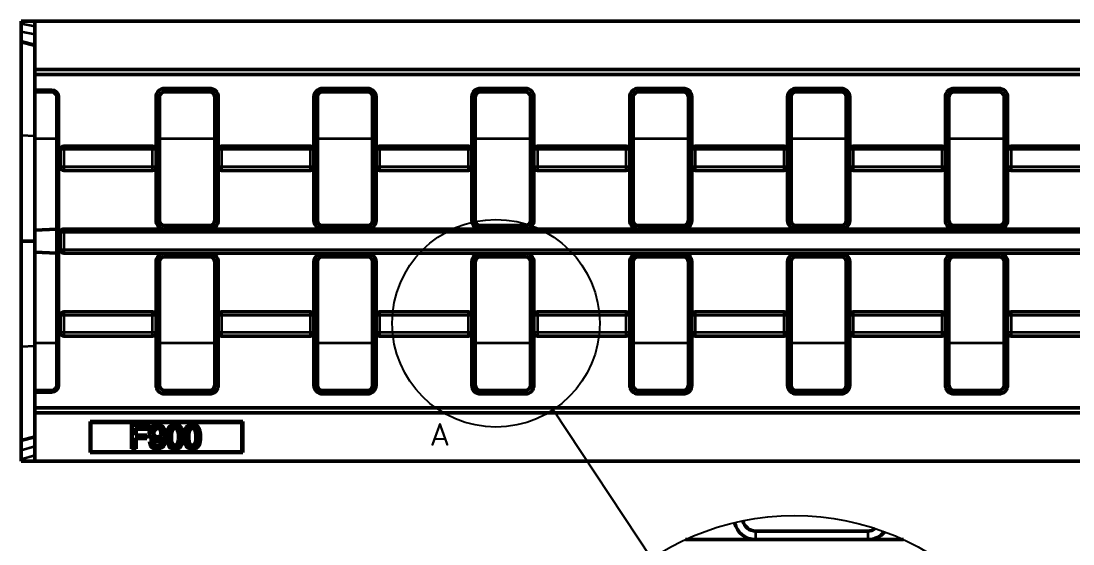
# Model space of a CAD drawing. Header units: millimetres. Extents: x 0 to 3089, y -40 to 1485.
# Drawn here: x 950 to 1560, y 349 to 652 of the extents above; entities that cross this region are included whole.
import ezdxf

# ---------------------------------------------------------------- set-up
doc = ezdxf.new("R2010")
doc.units = ezdxf.units.MM
doc.header["$LTSCALE"] = 2.5
for name, color, linetype, lineweight in [('Detailumgrenzung (ISO)', 7, 'Continuous', 25), ('Sichtbar (ISO)', 7, 'Continuous', 50), ('Sichtbar schmal (ISO)', 7, 'Continuous', 35)]:
    doc.layers.add(name, color=color, linetype=linetype, lineweight=lineweight)
doc.styles.add('Bezeichnungstext (DIN)', font='isocpeur.ttf')

# ---------------------------------------------------------------- blocks, each defined once
blk = doc.blocks.new('2DDetail0')
at = {"layer": 'Detailumgrenzung (ISO)'}
blk.add_circle((490.24, 190.88), 24.05, dxfattribs=at)
at = {"layer": 'Detailumgrenzung (ISO)', "insert": (474.88, 162.5), "char_height": 5.25, "attachment_point": 7, "style": 'Bezeichnungstext (DIN)'}
blk.add_mtext('A', dxfattribs=at)
blk = doc.blocks.new('2DTransSymbol1')
at = {"layer": 'Detailumgrenzung (ISO)'}
blk.add_line((503.5, 170.81), (526.27, 136.35), dxfattribs=at)
blk.add_circle((559.42, 86.17), 60.14, dxfattribs=at)

msp = doc.modelspace()

# ---------------------------------------------------------------- linework, layer by layer
at = {"layer": 'Sichtbar (ISO)'}
for p, q in [((1958.367, 652.28), (950.367, 652.28)), ((950.367, 397.28), (950.367, 652.28)), ((958.367, 397.28), (958.367, 652.28)), ((950.367, 640.28), (958.367, 638.137)), ((958.367, 624.28), (1958.367, 624.28)), ((1958.367, 621.28), (958.367, 621.28)), ((968.117, 612.28), (958.367, 612.28)), ((958.367, 611.28), (968.117, 611.28)), ((1059.617, 613.28), (1033.617, 613.28)), ((1059.617, 611.28), (1033.617, 611.28)), ((1151.117, 613.28), (1125.117, 613.28)), ((1151.117, 611.28), (1125.117, 611.28)), ((1242.617, 613.28), (1216.617, 613.28)), ((1242.617, 611.28), (1216.617, 611.28)), ((1334.117, 613.28), (1308.117, 613.28)), ((1334.117, 611.28), (1308.117, 611.28)), ((1425.617, 613.28), (1399.617, 613.28)), ((1425.617, 611.28), (1399.617, 611.28)), ((1517.117, 613.28), (1491.117, 613.28)), ((1517.117, 611.28), (1491.117, 611.28)), ((971.117, 608.28), (971.117, 441.28)), ((972.117, 441.28), (972.117, 608.28)), ((1028.617, 608.28), (1028.617, 536.78)), ((1030.617, 608.28), (1030.617, 536.78)), ((1062.617, 536.78), (1062.617, 608.28)), ((1064.617, 536.78), (1064.617, 608.28)), ((1120.117, 608.28), (1120.117, 536.78)), ((1122.117, 608.28), (1122.117, 536.78)), ((1154.117, 536.78), (1154.117, 608.28)), ((1156.117, 536.78), (1156.117, 608.28)), ((1211.617, 608.28), (1211.617, 536.78)), ((1213.617, 608.28), (1213.617, 536.78)), ((1245.617, 536.78), (1245.617, 608.28)), ((1247.617, 536.78), (1247.617, 608.28)), ((1303.117, 608.28), (1303.117, 536.78)), ((1305.117, 608.28), (1305.117, 536.78)), ((1337.117, 536.78), (1337.117, 608.28)), ((1339.117, 536.78), (1339.117, 608.28)), ((1394.617, 608.28), (1394.617, 536.78)), ((1396.617, 608.28), (1396.617, 536.78)), ((1428.617, 536.78), (1428.617, 608.28)), ((1430.617, 536.78), (1430.617, 608.28)), ((1486.117, 608.28), (1486.117, 536.78)), ((1488.117, 608.28), (1488.117, 536.78)), ((1520.117, 536.78), (1520.117, 608.28)), ((1522.117, 536.78), (1522.117, 608.28)), ((1026.617, 579.78), (975.117, 579.78)), ((1118.117, 579.78), (1066.617, 579.78)), ((1209.617, 579.78), (1158.117, 579.78)), ((1301.117, 579.78), (1249.617, 579.78)), ((1392.617, 579.78), (1341.117, 579.78)), ((1484.117, 579.78), (1432.617, 579.78)), ((1575.617, 579.78), (1524.117, 579.78)), ((973.117, 567.78), (973.117, 577.78)), ((1026.617, 565.78), (975.117, 565.78)), ((1118.117, 565.78), (1066.617, 565.78)), ((1209.617, 565.78), (1158.117, 565.78)), ((1301.117, 565.78), (1249.617, 565.78)), ((1392.617, 565.78), (1341.117, 565.78)), ((1484.117, 565.78), (1432.617, 565.78)), ((1575.617, 565.78), (1524.117, 565.78)), ((971.117, 531.78), (958.367, 531.224)), ((1941.617, 531.78), (975.117, 531.78)), ((1033.617, 533.78), (1059.617, 533.78)), ((1125.117, 533.78), (1151.117, 533.78)), ((1216.617, 533.78), (1242.617, 533.78)), ((1308.117, 533.78), (1334.117, 533.78)), ((1399.617, 533.78), (1425.617, 533.78)), ((1491.117, 533.78), (1517.117, 533.78)), ((958.367, 524.78), (950.367, 524.78)), ((973.117, 519.78), (973.117, 529.78)), ((958.367, 518.337), (971.117, 517.78)), ((1941.617, 517.78), (975.117, 517.78)), ((1028.617, 512.78), (1028.617, 441.28)), ((1030.617, 441.28), (1030.617, 512.78)), ((1033.617, 515.78), (1059.617, 515.78)), ((1062.617, 512.78), (1062.617, 441.28)), ((1064.617, 441.28), (1064.617, 512.78)), ((1120.117, 512.78), (1120.117, 441.28)), ((1122.117, 512.78), (1122.117, 441.28)), ((1151.117, 515.78), (1125.117, 515.78)), ((1154.117, 441.28), (1154.117, 512.78)), ((1156.117, 441.28), (1156.117, 512.78)), ((1211.617, 512.78), (1211.617, 441.28)), ((1213.617, 512.78), (1213.617, 441.28)), ((1242.617, 515.78), (1216.617, 515.78)), ((1245.617, 441.28), (1245.617, 512.78)), ((1247.617, 441.28), (1247.617, 512.78)), ((1303.117, 512.78), (1303.117, 441.28)), ((1305.117, 512.78), (1305.117, 441.28)), ((1334.117, 515.78), (1308.117, 515.78)), ((1337.117, 441.28), (1337.117, 512.78)), ((1339.117, 441.28), (1339.117, 512.78)), ((1394.617, 512.78), (1394.617, 441.28)), ((1396.617, 512.78), (1396.617, 441.28)), ((1425.617, 515.78), (1399.617, 515.78)), ((1428.617, 441.28), (1428.617, 512.78)), ((1430.617, 441.28), (1430.617, 512.78)), ((1486.117, 512.78), (1486.117, 441.28)), ((1488.117, 512.78), (1488.117, 441.28)), ((1517.117, 515.78), (1491.117, 515.78)), ((1520.117, 441.28), (1520.117, 512.78)), ((1522.117, 441.28), (1522.117, 512.78)), ((973.117, 471.78), (973.117, 481.78)), ((1026.617, 483.78), (975.117, 483.78)), ((1118.117, 483.78), (1066.617, 483.78)), ((1209.617, 483.78), (1158.117, 483.78)), ((1301.117, 483.78), (1249.617, 483.78)), ((1392.617, 483.78), (1341.117, 483.78)), ((1484.117, 483.78), (1432.617, 483.78)), ((1575.617, 483.78), (1524.117, 483.78)), ((1026.617, 469.78), (975.117, 469.78)), ((1118.117, 469.78), (1066.617, 469.78)), ((1209.617, 469.78), (1158.117, 469.78)), ((1301.117, 469.78), (1249.617, 469.78)), ((1392.617, 469.78), (1341.117, 469.78)), ((1484.117, 469.78), (1432.617, 469.78)), ((1575.617, 469.78), (1524.117, 469.78)), ((968.117, 438.28), (958.367, 438.28)), ((958.367, 437.28), (968.117, 437.28)), ((1059.617, 438.28), (1033.617, 438.28)), ((1033.617, 436.28), (1059.617, 436.28)), ((1125.117, 438.28), (1151.117, 438.28)), ((1125.117, 436.28), (1151.117, 436.28)), ((1216.617, 438.28), (1242.617, 438.28)), ((1216.617, 436.28), (1242.617, 436.28)), ((1308.117, 438.28), (1334.117, 438.28)), ((1308.117, 436.28), (1334.117, 436.28)), ((1399.617, 438.28), (1425.617, 438.28)), ((1399.617, 436.28), (1425.617, 436.28)), ((1491.117, 438.28), (1517.117, 438.28)), ((1491.117, 436.28), (1517.117, 436.28)), ((1958.367, 428.28), (958.367, 428.28)), ((1958.367, 425.28), (958.367, 425.28)), ((990.367, 420.28), (1078.867, 420.28)), ((990.367, 420.28), (990.896, 419.751)), ((990.367, 402.28), (990.367, 420.28)), ((990.896, 419.751), (1078.338, 419.751)), ((990.896, 402.809), (990.896, 419.751)), ((1014.324, 418.51), (1024.161, 418.51)), ((1014.324, 418.51), (1014.853, 417.981)), ((1014.324, 404.452), (1014.324, 418.51)), ((1023.632, 417.981), (1014.853, 417.981)), ((1014.853, 417.981), (1014.853, 404.981)), ((1016.577, 412.422), (1016.577, 416.445)), ((1016.577, 416.445), (1023.632, 416.445)), ((1017.106, 415.916), (1016.577, 416.445)), ((1017.106, 415.916), (1017.106, 412.422)), ((1024.161, 415.916), (1017.106, 415.916)), ((1024.161, 418.51), (1023.632, 417.981)), ((1023.632, 416.445), (1023.632, 417.981)), ((1024.161, 415.916), (1023.632, 416.445)), ((1024.161, 418.51), (1024.161, 415.916)), ((1078.867, 420.28), (1078.338, 419.751)), ((1078.338, 419.751), (1078.338, 402.809)), ((1078.867, 420.28), (1078.867, 402.28)), ((958.367, 411.424), (950.367, 409.28)), ((1023.21, 412.422), (1016.577, 412.422)), ((1016.577, 404.981), (1016.577, 410.886)), ((1016.577, 410.886), (1022.681, 410.886)), ((1017.106, 410.357), (1016.577, 410.886)), ((1017.106, 410.357), (1017.106, 404.452)), ((1023.21, 410.357), (1017.106, 410.357)), ((1022.681, 410.886), (1022.681, 412.422)), ((1023.21, 410.357), (1022.681, 410.886)), ((1023.21, 412.422), (1023.21, 410.357)), ((1024.86, 408.471), (1027.424, 408.702)), ((1025.455, 407.993), (1024.86, 408.471)), ((1026.991, 408.132), (1027.424, 408.702)), ((990.367, 402.28), (990.896, 402.809)), ((1078.338, 402.809), (990.896, 402.809)), ((1014.324, 404.452), (1014.853, 404.981)), ((1017.106, 404.452), (1014.324, 404.452)), ((1014.853, 404.981), (1016.577, 404.981)), ((1017.106, 404.452), (1016.577, 404.981)), ((1026.991, 408.132), (1025.455, 407.993)), ((1078.867, 402.28), (1078.338, 402.809)), ((1958.367, 397.28), (950.367, 397.28)), ((1078.867, 402.28), (990.367, 402.28)), ((1376.107, 356.851), (1441.107, 356.851)), ((1461.714, 351.851), (1335.369, 351.851))]:
    msp.add_line(p, q, dxfattribs=at)
for centre, radius, start, end in [((968.117, 608.28), 4, 0, 90), ((968.117, 608.28), 3, 0, 90), ((1033.617, 608.28), 5, 90, 180), ((1033.617, 608.28), 3, 90, 180), ((1059.617, 608.28), 5, 0, 90), ((1059.617, 608.28), 3, 0, 90), ((1125.117, 608.28), 5, 90, 180), ((1125.117, 608.28), 3, 90, 180), ((1151.117, 608.28), 5, 0, 90), ((1151.117, 608.28), 3, 0, 90), ((1216.617, 608.28), 5, 90, 180), ((1216.617, 608.28), 3, 90, 180), ((1242.617, 608.28), 5, 0, 90), ((1242.617, 608.28), 3, 0, 90), ((1308.117, 608.28), 5, 90, 180), ((1308.117, 608.28), 3, 90, 180), ((1334.117, 608.28), 5, 0, 90), ((1334.117, 608.28), 3, 0, 90), ((1399.617, 608.28), 5, 90, 180), ((1399.617, 608.28), 3, 90, 180), ((1425.617, 608.28), 5, 0, 90), ((1425.617, 608.28), 3, 0, 90), ((1491.117, 608.28), 5, 90, 180), ((1491.117, 608.28), 3, 90, 180), ((1517.117, 608.28), 5, 0, 90), ((1517.117, 608.28), 3, 0, 90), ((975.117, 577.78), 2, 90, 180), ((1026.617, 577.78), 2, 0, 90), ((1066.617, 577.78), 2, 90, 180), ((1118.117, 577.78), 2, 0, 90), ((1158.117, 577.78), 2, 90, 180), ((1209.617, 577.78), 2, 0, 90), ((1249.617, 577.78), 2, 90, 180), ((1301.117, 577.78), 2, 0, 90), ((1341.117, 577.78), 2, 90, 180), ((1392.617, 577.78), 2, 0, 90), ((1432.617, 577.78), 2, 90, 180), ((1484.117, 577.78), 2, 0, 90), ((1524.117, 577.78), 2, 90, 180), ((975.117, 567.78), 2, 180, 270), ((1026.617, 567.78), 2, 270, 0), ((1066.617, 567.78), 2, 180, 270), ((1118.117, 567.78), 2, 270, 0), ((1158.117, 567.78), 2, 180, 270), ((1209.617, 567.78), 2, 270, 0), ((1249.617, 567.78), 2, 180, 270), ((1301.117, 567.78), 2, 270, 0), ((1341.117, 567.78), 2, 180, 270), ((1392.617, 567.78), 2, 270, 0), ((1432.617, 567.78), 2, 180, 270), ((1484.117, 567.78), 2, 270, 0), ((1524.117, 567.78), 2, 180, 270), ((1033.617, 536.78), 5, 180, 270), ((1033.617, 536.78), 3, 180, 270), ((1059.617, 536.78), 3, 270, 0), ((1059.617, 536.78), 5, 270, 0), ((1125.117, 536.78), 5, 180, 270), ((1125.117, 536.78), 3, 180, 270), ((1151.117, 536.78), 3, 270, 0), ((1151.117, 536.78), 5, 270, 0), ((1216.617, 536.78), 5, 180, 270), ((1216.617, 536.78), 3, 180, 270), ((1242.617, 536.78), 3, 270, 0), ((1242.617, 536.78), 5, 270, 0), ((1308.117, 536.78), 5, 180, 270), ((1308.117, 536.78), 3, 180, 270), ((1334.117, 536.78), 3, 270, 0), ((1334.117, 536.78), 5, 270, 0), ((1399.617, 536.78), 5, 180, 270), ((1399.617, 536.78), 3, 180, 270), ((1425.617, 536.78), 3, 270, 0), ((1425.617, 536.78), 5, 270, 0), ((1491.117, 536.78), 5, 180, 270), ((1491.117, 536.78), 3, 180, 270), ((1517.117, 536.78), 3, 270, 0), ((1517.117, 536.78), 5, 270, 0), ((975.117, 529.78), 2, 90, 180), ((975.117, 519.78), 2, 180, 270), ((1033.617, 512.78), 5, 90, 180), ((1033.617, 512.78), 3, 90, 180), ((1059.617, 512.78), 5, 0, 90), ((1059.617, 512.78), 3, 0, 90), ((1125.117, 512.78), 5, 90, 180), ((1125.117, 512.78), 3, 90, 180), ((1151.117, 512.78), 5, 0, 90), ((1151.117, 512.78), 3, 0, 90), ((1216.617, 512.78), 5, 90, 180), ((1216.617, 512.78), 3, 90, 180), ((1242.617, 512.78), 5, 0, 90), ((1242.617, 512.78), 3, 0, 90), ((1308.117, 512.78), 5, 90, 180), ((1308.117, 512.78), 3, 90, 180), ((1334.117, 512.78), 5, 0, 90), ((1334.117, 512.78), 3, 0, 90), ((1399.617, 512.78), 5, 90, 180), ((1399.617, 512.78), 3, 90, 180), ((1425.617, 512.78), 5, 0, 90), ((1425.617, 512.78), 3, 0, 90), ((1491.117, 512.78), 5, 90, 180), ((1491.117, 512.78), 3, 90, 180), ((1517.117, 512.78), 5, 0, 90), ((1517.117, 512.78), 3, 0, 90), ((975.117, 481.78), 2, 90, 180), ((1026.617, 481.78), 2, 0, 90), ((1066.617, 481.78), 2, 90, 180), ((1118.117, 481.78), 2, 0, 90), ((1158.117, 481.78), 2, 90, 180), ((1209.617, 481.78), 2, 0, 90), ((1249.617, 481.78), 2, 90, 180), ((1301.117, 481.78), 2, 0, 90), ((1341.117, 481.78), 2, 90, 180), ((1392.617, 481.78), 2, 0, 90), ((1432.617, 481.78), 2, 90, 180), ((1484.117, 481.78), 2, 0, 90), ((1524.117, 481.78), 2, 90, 180), ((975.117, 471.78), 2, 180, 270), ((1026.617, 471.78), 2, 270, 0), ((1066.617, 471.78), 2, 180, 270), ((1118.117, 471.78), 2, 270, 0), ((1158.117, 471.78), 2, 180, 270), ((1209.617, 471.78), 2, 270, 0), ((1249.617, 471.78), 2, 180, 270), ((1301.117, 471.78), 2, 270, 0), ((1341.117, 471.78), 2, 180, 270), ((1392.617, 471.78), 2, 270, 0), ((1432.617, 471.78), 2, 180, 270), ((1484.117, 471.78), 2, 270, 0), ((1524.117, 471.78), 2, 180, 270), ((968.117, 441.28), 3, 270, 0), ((968.117, 441.28), 4, 270, 0), ((1033.617, 441.28), 5, 180, 270), ((1033.617, 441.28), 3, 180, 270), ((1059.617, 441.28), 3, 270, 0), ((1059.617, 441.28), 5, 270, 0), ((1125.117, 441.28), 5, 180, 270), ((1125.117, 441.28), 3, 180, 270), ((1151.117, 441.28), 3, 270, 0), ((1151.117, 441.28), 5, 270, 0), ((1216.617, 441.28), 5, 180, 270), ((1216.617, 441.28), 3, 180, 270), ((1242.617, 441.28), 3, 270, 0), ((1242.617, 441.28), 5, 270, 0), ((1308.117, 441.28), 5, 180, 270), ((1308.117, 441.28), 3, 180, 270), ((1334.117, 441.28), 3, 270, 0), ((1334.117, 441.28), 5, 270, 0), ((1399.617, 441.28), 5, 180, 270), ((1399.617, 441.28), 3, 180, 270), ((1425.617, 441.28), 3, 270, 0), ((1425.617, 441.28), 5, 270, 0), ((1491.117, 441.28), 5, 180, 270), ((1491.117, 441.28), 3, 180, 270), ((1517.117, 441.28), 3, 270, 0), ((1517.117, 441.28), 5, 270, 0), ((1376.107, 364.351), 12.5, 192.157034, 270), ((1376.107, 364.351), 7.5, 192.012552, 270), ((1441.107, 364.351), 7.5, 270, 305.614088), ((1441.107, 364.351), 12.5, 270, 320.546045)]:
    msp.add_arc(centre, radius, start, end, dxfattribs=at)
for points, knots in [([(1024.688, 413.641), (1024.688, 414.354), (1024.793, 415.061), (1025.244, 416.203), (1025.507, 416.638), (1026.091, 417.305), (1026.472, 417.674), (1027.35, 418.178), (1027.725, 418.327), (1028.507, 418.517), (1028.902, 418.559), (1029.3, 418.559)], [0, 0, 0, 0, 0.21388991, 0.21388991, 0.36840061, 0.36840061, 0.48015507, 0.48015507, 0.55527105, 0.55527105, 0.62867388, 0.62867388, 0.62867388, 0.62867388]), ([(1029.3, 418.03), (1028.746, 418.03), (1028.204, 417.94), (1027.213, 417.531), (1026.794, 417.241), (1026.16, 416.604), (1025.812, 416.185), (1025.313, 414.951), (1025.217, 414.297), (1025.217, 413.641)], [-0.96948886, -0.96948886, -0.96948886, -0.96948886, -0.67477274, -0.67477274, -0.39916598, -0.39916598, -0.19683266, -0.19683266, 0, 0, 0, 0]), ([(1026.862, 413.591), (1026.862, 413.858), (1026.884, 414.125), (1026.981, 414.627), (1027.052, 414.861), (1027.333, 415.496), (1027.583, 415.801), (1028.049, 416.241), (1028.302, 416.416), (1028.879, 416.656), (1029.183, 416.713), (1029.498, 416.713)], [-0.39963229, -0.39963229, -0.39963229, -0.39963229, -0.34083715, -0.34083715, -0.28673458, -0.28673458, -0.18742455, -0.18742455, -0.09448586, -0.09448586, 0, 0, 0, 0]), ([(1029.498, 416.184), (1029.254, 416.184), (1029.019, 416.141), (1028.577, 415.957), (1028.385, 415.827), (1028.026, 415.497), (1027.813, 415.252), (1027.56, 414.713), (1027.495, 414.501), (1027.41, 414.056), (1027.391, 413.823), (1027.391, 413.591)], [0, 0, 0, 0, 0.07318275, 0.07318275, 0.14318885, 0.14318885, 0.21953159, 0.21953159, 0.26483245, 0.26483245, 0.31217014, 0.31217014, 0.31217014, 0.31217014]), ([(1029.3, 418.559), (1029.932, 418.559), (1030.544, 418.445), (1031.533, 418.034), (1032.072, 417.745), (1033.01, 416.842), (1033.345, 416.358), (1033.763, 415.488), (1033.931, 415.055), (1034.235, 413.558), (1034.288, 412.613), (1034.288, 411.748)], [0, 0, 0, 0, 0.18963152, 0.18963152, 0.32146058, 0.32146058, 0.43177825, 0.43177825, 0.50064123, 0.50064123, 0.5914906, 0.5914906, 0.5914906, 0.5914906]), ([(1033.759, 411.748), (1033.759, 412.452), (1033.723, 413.202), (1033.487, 414.736), (1033.299, 415.209), (1032.964, 415.961), (1032.668, 416.417), (1031.814, 417.279), (1031.31, 417.553), (1030.411, 417.929), (1029.865, 418.03), (1029.3, 418.03)], [-0.48631767, -0.48631767, -0.48631767, -0.48631767, -0.44423241, -0.44423241, -0.39363667, -0.39363667, -0.29229278, -0.29229278, -0.16955227, -0.16955227, 0, 0, 0, 0]), ([(1029.498, 416.713), (1029.656, 416.713), (1029.813, 416.698), (1030.118, 416.638), (1030.263, 416.593), (1030.697, 416.407), (1030.952, 416.22), (1031.377, 415.785), (1031.59, 415.506), (1031.921, 414.669), (1031.985, 414.192), (1031.985, 413.72)], [-0.54891809, -0.54891809, -0.54891809, -0.54891809, -0.47892723, -0.47892723, -0.41112146, -0.41112146, -0.26976762, -0.26976762, -0.1415017, -0.1415017, 0, 0, 0, 0]), ([(1031.456, 413.72), (1031.456, 414.113), (1031.407, 414.516), (1031.174, 415.128), (1031.044, 415.35), (1030.761, 415.666), (1030.565, 415.862), (1030.169, 416.063), (1030.043, 416.109), (1029.775, 416.17), (1029.637, 416.184), (1029.498, 416.184)], [0, 0, 0, 0, 0.11771309, 0.11771309, 0.19614336, 0.19614336, 0.24431881, 0.24431881, 0.26551348, 0.26551348, 0.28728456, 0.28728456, 0.28728456, 0.28728456]), ([(1034.785, 411.392), (1034.785, 413.653), (1035.119, 414.917), (1035.719, 416.35), (1036.069, 416.92), (1036.933, 417.783), (1037.299, 418), (1037.861, 418.281), (1038.194, 418.391), (1038.873, 418.53), (1039.214, 418.559), (1039.555, 418.559)], [0, 0, 0, 0, 0.6783918, 0.6783918, 1.1922084, 1.1922084, 1.6160555, 1.6160555, 2.1570383, 2.1570383, 2.6810443, 2.6810443, 2.6810443, 2.6810443]), ([(1039.555, 418.03), (1039.241, 418.03), (1038.925, 418.003), (1038.335, 417.878), (1038.061, 417.787), (1037.579, 417.551), (1037.167, 417.317), (1036.327, 416.36), (1036.03, 415.791), (1035.611, 414.604), (1035.314, 413.499), (1035.314, 411.392)], [-3.4963017, -3.4963017, -3.4963017, -3.4963017, -2.6750399, -2.6750399, -1.9197715, -1.9197715, -1.2734095, -1.2734095, -0.6322537, -0.6322537, 0, 0, 0, 0]), ([(1036.959, 411.392), (1036.959, 412.697), (1037.061, 413.927), (1037.452, 415.174), (1037.59, 415.504), (1037.781, 415.781)], [-0.39276454, -0.39276454, -0.39276454, -0.39276454, -0.10108737, -0.10108737, 0, 0, 0, 0]), ([(1038.215, 415.479), (1038.075, 415.275), (1037.968, 415.03), (1037.554, 413.811), (1037.488, 412.431), (1037.488, 411.392)], [0.00018349, 0.00018349, 0.00018349, 0.00018349, 0.07447712, 0.07447712, 0.38561098, 0.38561098, 0.38561098, 0.38561098]), ([(1037.781, 415.781), (1037.904, 415.955), (1038.044, 416.115), (1038.36, 416.379), (1038.528, 416.482), (1038.974, 416.666), (1039.252, 416.713), (1039.535, 416.713)], [-0.2085636, -0.2085636, -0.2085636, -0.2085636, -0.14479842, -0.14479842, -0.08510726, -0.08510726, 0, 0, 0, 0]), ([(1039.535, 416.184), (1039.274, 416.184), (1039.077, 416.135), (1038.78, 416.014), (1038.653, 415.935), (1038.415, 415.733), (1038.308, 415.611), (1038.215, 415.479)], [0, 0, 0, 0, 0.07842588, 0.07842588, 0.14908591, 0.14908591, 0.2241794, 0.2241794, 0.2241794, 0.2241794]), ([(1039.535, 416.713), (1039.717, 416.713), (1039.897, 416.691), (1040.246, 416.6), (1040.41, 416.532), (1040.857, 416.275), (1041.102, 416.039), (1041.467, 415.567), (1041.666, 415.259), (1042.074, 413.71), (1042.141, 412.512), (1042.141, 411.392)], [-1.1940424, -1.1940424, -1.1940424, -1.1940424, -1.0310083, -1.0310083, -0.8708852, -0.8708852, -0.5685151, -0.5685151, -0.3361961, -0.3361961, 0, 0, 0, 0]), ([(1041.612, 411.392), (1041.612, 412.344), (1041.562, 413.596), (1041.171, 415.049), (1041.011, 415.294), (1040.677, 415.721), (1040.478, 415.884), (1040.177, 416.055), (1040.057, 416.103), (1039.801, 416.169), (1039.669, 416.184), (1039.535, 416.184)], [0, 0, 0, 0, 0.2857488, 0.2857488, 0.4508661, 0.4508661, 0.7067315, 0.7067315, 0.862681, 0.862681, 1.0216809, 1.0216809, 1.0216809, 1.0216809]), ([(1039.555, 418.559), (1040.14, 418.559), (1040.716, 418.469), (1041.734, 418.062), (1042.164, 417.782), (1042.788, 417.176), (1043.222, 416.687), (1043.804, 415.325), (1044.033, 414.712), (1044.282, 412.979), (1044.315, 412.151), (1044.315, 411.392)], [0, 0, 0, 0, 0.17544335, 0.17544335, 0.32929068, 0.32929068, 0.43636517, 0.43636517, 0.4915585, 0.4915585, 0.53411148, 0.53411148, 0.53411148, 0.53411148]), ([(1043.786, 411.392), (1043.786, 412.254), (1043.742, 413.259), (1043.432, 414.821), (1043.202, 415.439), (1042.674, 416.498), (1042.37, 416.843), (1041.854, 417.346), (1041.489, 417.586), (1040.599, 417.95), (1040.08, 418.03), (1039.555, 418.03)], [-0.5160632, -0.5160632, -0.5160632, -0.5160632, -0.43823942, -0.43823942, -0.37323891, -0.37323891, -0.28834105, -0.28834105, -0.15757476, -0.15757476, 0, 0, 0, 0]), ([(1044.882, 411.392), (1044.882, 413.653), (1045.216, 414.917), (1045.816, 416.35), (1046.166, 416.92), (1047.029, 417.783), (1047.396, 418), (1047.958, 418.281), (1048.291, 418.391), (1048.97, 418.53), (1049.311, 418.559), (1049.652, 418.559)], [0, 0, 0, 0, 0.6783918, 0.6783918, 1.1922084, 1.1922084, 1.6160555, 1.6160555, 2.1570383, 2.1570383, 2.6810443, 2.6810443, 2.6810443, 2.6810443]), ([(1049.652, 418.03), (1049.337, 418.03), (1049.022, 418.003), (1048.432, 417.878), (1048.158, 417.787), (1047.676, 417.551), (1047.264, 417.317), (1046.424, 416.36), (1046.127, 415.791), (1045.708, 414.604), (1045.411, 413.499), (1045.411, 411.392)], [-3.4963017, -3.4963017, -3.4963017, -3.4963017, -2.6750399, -2.6750399, -1.9197715, -1.9197715, -1.2734095, -1.2734095, -0.6322537, -0.6322537, 0, 0, 0, 0]), ([(1047.056, 411.392), (1047.056, 412.697), (1047.158, 413.927), (1047.549, 415.174), (1047.687, 415.504), (1047.878, 415.781)], [-0.39276454, -0.39276454, -0.39276454, -0.39276454, -0.10108737, -0.10108737, 0, 0, 0, 0]), ([(1048.312, 415.479), (1048.172, 415.275), (1048.065, 415.03), (1047.651, 413.811), (1047.585, 412.431), (1047.585, 411.392)], [0.00018349, 0.00018349, 0.00018349, 0.00018349, 0.07447712, 0.07447712, 0.38561098, 0.38561098, 0.38561098, 0.38561098]), ([(1047.878, 415.781), (1048, 415.955), (1048.141, 416.115), (1048.457, 416.379), (1048.625, 416.482), (1049.071, 416.666), (1049.348, 416.713), (1049.632, 416.713)], [-0.2085636, -0.2085636, -0.2085636, -0.2085636, -0.14479842, -0.14479842, -0.08510726, -0.08510726, 0, 0, 0, 0]), ([(1049.632, 416.184), (1049.371, 416.184), (1049.174, 416.135), (1048.877, 416.014), (1048.75, 415.935), (1048.511, 415.733), (1048.405, 415.611), (1048.312, 415.479)], [0, 0, 0, 0, 0.07842588, 0.07842588, 0.14908591, 0.14908591, 0.2241794, 0.2241794, 0.2241794, 0.2241794]), ([(1049.632, 416.713), (1049.814, 416.713), (1049.994, 416.691), (1050.343, 416.6), (1050.507, 416.532), (1050.954, 416.275), (1051.199, 416.039), (1051.564, 415.567), (1051.763, 415.259), (1052.171, 413.71), (1052.238, 412.512), (1052.238, 411.392)], [-1.1940424, -1.1940424, -1.1940424, -1.1940424, -1.0310083, -1.0310083, -0.8708852, -0.8708852, -0.5685151, -0.5685151, -0.3361961, -0.3361961, 0, 0, 0, 0]), ([(1051.709, 411.392), (1051.709, 412.344), (1051.659, 413.596), (1051.268, 415.049), (1051.107, 415.294), (1050.774, 415.721), (1050.575, 415.884), (1050.274, 416.055), (1050.154, 416.103), (1049.898, 416.169), (1049.766, 416.184), (1049.632, 416.184)], [0, 0, 0, 0, 0.2857488, 0.2857488, 0.4508661, 0.4508661, 0.7067315, 0.7067315, 0.862681, 0.862681, 1.0216809, 1.0216809, 1.0216809, 1.0216809]), ([(1049.652, 418.559), (1050.237, 418.559), (1050.812, 418.469), (1051.83, 418.062), (1052.261, 417.782), (1052.884, 417.176), (1053.318, 416.687), (1053.901, 415.325), (1054.13, 414.712), (1054.379, 412.979), (1054.412, 412.151), (1054.412, 411.392)], [0, 0, 0, 0, 0.17544335, 0.17544335, 0.32929068, 0.32929068, 0.43636517, 0.43636517, 0.4915585, 0.4915585, 0.53411148, 0.53411148, 0.53411148, 0.53411148]), ([(1053.883, 411.392), (1053.883, 412.254), (1053.839, 413.259), (1053.529, 414.821), (1053.299, 415.439), (1052.771, 416.498), (1052.467, 416.843), (1051.951, 417.346), (1051.586, 417.586), (1050.696, 417.95), (1050.177, 418.03), (1049.652, 418.03)], [-0.5160632, -0.5160632, -0.5160632, -0.5160632, -0.43823942, -0.43823942, -0.37323891, -0.37323891, -0.28834105, -0.28834105, -0.15757476, -0.15757476, 0, 0, 0, 0]), ([(1029.062, 408.861), (1028.493, 408.861), (1027.94, 408.958), (1026.94, 409.37), (1026.516, 409.652), (1025.574, 410.536), (1025.28, 411.076), (1024.968, 411.773), (1024.857, 412.141), (1024.718, 412.889), (1024.688, 413.265), (1024.688, 413.641)], [0, 0, 0, 0, 0.1705275, 0.1705275, 0.3249626, 0.3249626, 0.5583225, 0.5583225, 0.7958807, 0.7958807, 1.0274065, 1.0274065, 1.0274065, 1.0274065]), ([(1029.102, 404.234), (1028.51, 404.234), (1027.924, 404.322), (1026.843, 404.749), (1026.481, 405.025), (1025.91, 405.534), (1025.636, 405.888), (1025.186, 406.742), (1025.039, 407.234), (1024.918, 407.983), (1024.892, 408.227), (1024.86, 408.471)], [0, 0, 0, 0, 0.1775535, 0.1775535, 0.3489324, 0.3489324, 0.5982834, 0.5982834, 0.880053, 0.880053, 1.0151376, 1.0151376, 1.0151376, 1.0151376]), ([(1025.217, 413.641), (1025.217, 413.293), (1025.245, 412.944), (1025.369, 412.287), (1025.459, 411.98), (1025.794, 411.205), (1026.087, 410.789), (1026.798, 410.105), (1027.177, 409.846), (1028.071, 409.475), (1028.559, 409.39), (1029.062, 409.39)], [-0.64639851, -0.64639851, -0.64639851, -0.64639851, -0.54240257, -0.54240257, -0.44666442, -0.44666442, -0.29023956, -0.29023956, -0.15072306, -0.15072306, 0, 0, 0, 0]), ([(1029.458, 410.797), (1029.11, 410.797), (1028.769, 410.855), (1028.142, 411.116), (1027.875, 411.303), (1027.451, 411.73), (1027.236, 412.002), (1026.924, 412.768), (1026.862, 413.178), (1026.862, 413.591)], [-0.55866463, -0.55866463, -0.55866463, -0.55866463, -0.39921195, -0.39921195, -0.24785333, -0.24785333, -0.12409779, -0.12409779, 0, 0, 0, 0]), ([(1027.391, 413.591), (1027.391, 413.253), (1027.439, 412.913), (1027.653, 412.377), (1027.775, 412.178), (1028.057, 411.861), (1028.248, 411.678), (1028.655, 411.467), (1028.806, 411.414), (1029.125, 411.342), (1029.292, 411.326), (1029.458, 411.326)], [0, 0, 0, 0, 0.10149827, 0.10149827, 0.17274403, 0.17274403, 0.22849351, 0.22849351, 0.25873244, 0.25873244, 0.29002013, 0.29002013, 0.29002013, 0.29002013]), ([(1027.424, 408.702), (1027.579, 407.856), (1027.637, 407.589), (1027.935, 407.115), (1028.043, 406.978), (1028.343, 406.768), (1028.484, 406.704), (1028.8, 406.618), (1028.971, 406.6), (1029.141, 406.6)], [0.09888328, 0.09888328, 0.09888328, 0.09888328, 0.46667197, 0.46667197, 0.59491338, 0.59491338, 0.69175667, 0.69175667, 0.79658774, 0.79658774, 0.79658774, 0.79658774]), ([(1029.062, 409.39), (1029.449, 409.39), (1029.828, 409.447), (1030.627, 409.71), (1030.968, 409.916), (1031.594, 410.368), (1031.914, 410.704), (1032.163, 411.104)], [-0.30847857, -0.30847857, -0.30847857, -0.30847857, -0.23171638, -0.23171638, -0.14157874, -0.14157874, 0, 0, 0, 0]), ([(1031.567, 409.696), (1031.557, 409.689), (1031.547, 409.682), (1031.182, 409.416), (1030.68, 409.127), (1029.736, 408.902), (1029.472, 408.861), (1029.062, 408.861)], [0.15646886, 0.15646886, 0.15646886, 0.15646886, 0.16005722, 0.16005722, 0.2921664, 0.2921664, 0.35426141, 0.35426141, 0.35426141, 0.35426141]), ([(1029.102, 404.763), (1029.439, 404.763), (1029.775, 404.795), (1030.418, 404.935), (1030.721, 405.038), (1031.402, 405.368), (1031.857, 405.666), (1032.801, 406.741), (1033.095, 407.412), (1033.642, 409.022), (1033.759, 410.403), (1033.759, 411.748)], [-0.96249375, -0.96249375, -0.96249375, -0.96249375, -0.84693411, -0.84693411, -0.73698943, -0.73698943, -0.58763986, -0.58763986, -0.40359606, -0.40359606, 0, 0, 0, 0]), ([(1034.288, 411.748), (1034.288, 409.43), (1033.946, 408.227), (1033.482, 406.964), (1033.162, 406.368), (1032.264, 405.312), (1031.795, 405.002), (1031.1, 404.615), (1030.714, 404.467), (1029.912, 404.276), (1029.508, 404.234), (1029.102, 404.234)], [0, 0, 0, 0, 0.695536, 0.695536, 1.3959662, 1.3959662, 2.1338667, 2.1338667, 2.9492801, 2.9492801, 3.7440751, 3.7440751, 3.7440751, 3.7440751]), ([(1032.173, 410.787), (1032.173, 410.2), (1032.112, 409.619), (1031.91, 408.7), (1031.757, 408.101), (1031.371, 407.329), (1031.179, 407.015), (1030.698, 406.576), (1030.454, 406.389), (1029.817, 406.126), (1029.482, 406.071), (1029.141, 406.071)], [-1.5014506, -1.5014506, -1.5014506, -1.5014506, -0.8178557, -0.8178557, -0.4069315, -0.4069315, -0.206923, -0.206923, -0.102324, -0.102324, 0, 0, 0, 0]), ([(1029.141, 406.6), (1029.409, 406.6), (1029.674, 406.64), (1030.142, 406.831), (1030.313, 406.953), (1030.614, 407.205), (1030.763, 407.377), (1030.975, 407.713), (1031.108, 407.954), (1031.337, 408.619), (1031.454, 409.021), (1031.547, 409.569), (1031.557, 409.632), (1031.567, 409.696)], [0, 0, 0, 0, 0.08037558, 0.08037558, 0.15116003, 0.15116003, 0.25265142, 0.25265142, 0.32555017, 0.32555017, 0.37244233, 0.37244233, 0.37862425, 0.37862425, 0.37862425, 0.37862425]), ([(1029.458, 411.326), (1029.72, 411.326), (1029.979, 411.366), (1030.432, 411.55), (1030.617, 411.674), (1031.009, 412.047), (1031.128, 412.261), (1031.288, 412.586), (1031.353, 412.799), (1031.438, 413.248), (1031.456, 413.486), (1031.456, 413.72)], [0, 0, 0, 0, 0.07862115, 0.07862115, 0.14630918, 0.14630918, 0.24072113, 0.24072113, 0.39019194, 0.39019194, 0.54831601, 0.54831601, 0.54831601, 0.54831601]), ([(1031.985, 413.72), (1031.985, 413.463), (1031.966, 413.203), (1031.879, 412.723), (1031.816, 412.5), (1031.615, 412.025), (1031.445, 411.738), (1030.953, 411.259), (1030.71, 411.094), (1030.123, 410.852), (1029.794, 410.797), (1029.458, 410.797)], [-0.50624241, -0.50624241, -0.50624241, -0.50624241, -0.40107132, -0.40107132, -0.30665609, -0.30665609, -0.19046621, -0.19046621, -0.10080402, -0.10080402, 0, 0, 0, 0]), ([(1032.163, 411.104), (1032.166, 411.044), (1032.169, 410.977), (1032.172, 410.876), (1032.173, 410.828), (1032.173, 410.787)], [-0.03050455, -0.03050455, -0.03050455, -0.03050455, -0.012056401, -0.012056401, 0, 0, 0, 0]), ([(1036.188, 405.772), (1035.974, 406.043), (1035.52, 406.659), (1034.88, 408.977), (1034.785, 410.233), (1034.785, 411.392)], [0.0046992, 0.0046992, 0.0046992, 0.0046992, 0.0953508, 0.0953508, 0.18043855, 0.18043855, 0.18043855, 0.18043855]), ([(1035.314, 411.392), (1035.314, 410.032), (1035.447, 408.666), (1036.024, 407.021), (1036.267, 406.526), (1036.602, 406.101)], [-0.52346071, -0.52346071, -0.52346071, -0.52346071, -0.16241014, -0.16241014, 0, 0, 0, 0]), ([(1039.555, 406.071), (1039.375, 406.071), (1039.198, 406.092), (1038.853, 406.183), (1038.691, 406.25), (1038.245, 406.506), (1037.999, 406.743), (1037.633, 407.217), (1037.434, 407.524), (1037.026, 409.074), (1036.959, 410.271), (1036.959, 411.392)], [-1.1866143, -1.1866143, -1.1866143, -1.1866143, -1.0267112, -1.0267112, -0.8693215, -0.8693215, -0.568476, -0.568476, -0.3361961, -0.3361961, 0, 0, 0, 0]), ([(1037.488, 411.392), (1037.488, 410.44), (1037.538, 409.189), (1037.928, 407.735), (1038.089, 407.491), (1038.42, 407.064), (1038.62, 406.9), (1038.921, 406.729), (1039.039, 406.68), (1039.293, 406.615), (1039.423, 406.6), (1039.555, 406.6)], [0, 0, 0, 0, 0.2856638, 0.2856638, 0.4508846, 0.4508846, 0.7148024, 0.7148024, 0.8729355, 0.8729355, 1.0338054, 1.0338054, 1.0338054, 1.0338054]), ([(1039.555, 406.6), (1039.753, 406.6), (1039.943, 406.634), (1040.303, 406.784), (1040.461, 406.892), (1040.742, 407.15), (1040.942, 407.342), (1041.265, 408.025), (1041.361, 408.428), (1041.573, 409.562), (1041.612, 410.552), (1041.612, 411.392)], [0, 0, 0, 0, 0.05932419, 0.05932419, 0.1166959, 0.1166959, 0.17396174, 0.17396174, 0.22749152, 0.22749152, 0.37172698, 0.37172698, 0.37172698, 0.37172698]), ([(1042.141, 411.392), (1042.141, 410.601), (1042.107, 409.717), (1041.912, 408.435), (1041.797, 407.937), (1041.42, 407.091), (1041.186, 406.845), (1040.794, 406.475), (1040.576, 406.325), (1040.083, 406.119), (1039.824, 406.071), (1039.555, 406.071)], [-0.43915808, -0.43915808, -0.43915808, -0.43915808, -0.31892762, -0.31892762, -0.24260466, -0.24260466, -0.16031039, -0.16031039, -0.08057887, -0.08057887, 0, 0, 0, 0]), ([(1039.555, 404.763), (1039.867, 404.763), (1040.18, 404.791), (1040.767, 404.916), (1041.039, 405.007), (1041.518, 405.242), (1041.937, 405.479), (1042.78, 406.441), (1043.075, 407.008), (1043.497, 408.211), (1043.786, 409.319), (1043.786, 411.392)], [-3.3930822, -3.3930822, -3.3930822, -3.3930822, -2.5959817, -2.5959817, -1.8597489, -1.8597489, -1.2335189, -1.2335189, -0.621688, -0.621688, 0, 0, 0, 0]), ([(1044.315, 411.392), (1044.315, 409.15), (1043.984, 407.885), (1043.39, 406.454), (1043.04, 405.883), (1042.174, 405.015), (1041.804, 404.796), (1041.247, 404.516), (1040.915, 404.405), (1040.237, 404.264), (1039.896, 404.234), (1039.555, 404.234)], [0, 0, 0, 0, 0.6725773, 0.6725773, 1.1847617, 1.1847617, 1.6106921, 1.6106921, 2.1628479, 2.1628479, 2.6980838, 2.6980838, 2.6980838, 2.6980838]), ([(1046.285, 405.772), (1046.072, 406.042), (1045.617, 406.659), (1044.977, 408.977), (1044.882, 410.233), (1044.882, 411.392)], [0.00469341, 0.00469341, 0.00469341, 0.00469341, 0.09479605, 0.09479605, 0.17938875, 0.17938875, 0.17938875, 0.17938875]), ([(1045.411, 411.392), (1045.411, 410.032), (1045.544, 408.666), (1046.121, 407.021), (1046.364, 406.526), (1046.699, 406.101)], [-0.52346071, -0.52346071, -0.52346071, -0.52346071, -0.16241014, -0.16241014, 0, 0, 0, 0]), ([(1049.652, 406.071), (1049.472, 406.071), (1049.295, 406.092), (1048.95, 406.183), (1048.788, 406.25), (1048.341, 406.506), (1048.096, 406.743), (1047.73, 407.217), (1047.531, 407.524), (1047.123, 409.074), (1047.056, 410.271), (1047.056, 411.392)], [-1.1866143, -1.1866143, -1.1866143, -1.1866143, -1.0267112, -1.0267112, -0.8693215, -0.8693215, -0.568476, -0.568476, -0.3361961, -0.3361961, 0, 0, 0, 0]), ([(1047.585, 411.392), (1047.585, 410.44), (1047.635, 409.189), (1048.025, 407.735), (1048.186, 407.491), (1048.517, 407.064), (1048.716, 406.9), (1049.017, 406.729), (1049.136, 406.68), (1049.39, 406.615), (1049.52, 406.6), (1049.652, 406.6)], [0, 0, 0, 0, 0.2856638, 0.2856638, 0.4508846, 0.4508846, 0.7148024, 0.7148024, 0.8729355, 0.8729355, 1.0338054, 1.0338054, 1.0338054, 1.0338054]), ([(1049.652, 406.6), (1049.85, 406.6), (1050.04, 406.634), (1050.4, 406.784), (1050.557, 406.892), (1050.839, 407.15), (1051.039, 407.342), (1051.362, 408.025), (1051.457, 408.428), (1051.67, 409.562), (1051.709, 410.552), (1051.709, 411.392)], [0, 0, 0, 0, 0.05932419, 0.05932419, 0.1166959, 0.1166959, 0.17396174, 0.17396174, 0.22749152, 0.22749152, 0.37172698, 0.37172698, 0.37172698, 0.37172698]), ([(1052.238, 411.392), (1052.238, 410.601), (1052.204, 409.717), (1052.009, 408.435), (1051.894, 407.937), (1051.517, 407.091), (1051.283, 406.845), (1050.89, 406.475), (1050.673, 406.325), (1050.18, 406.119), (1049.92, 406.071), (1049.652, 406.071)], [-0.43915808, -0.43915808, -0.43915808, -0.43915808, -0.31892762, -0.31892762, -0.24260466, -0.24260466, -0.16031039, -0.16031039, -0.08057887, -0.08057887, 0, 0, 0, 0]), ([(1049.652, 404.763), (1049.964, 404.763), (1050.276, 404.791), (1050.864, 404.916), (1051.136, 405.007), (1051.615, 405.242), (1052.033, 405.479), (1052.877, 406.441), (1053.172, 407.008), (1053.593, 408.211), (1053.883, 409.319), (1053.883, 411.392)], [-3.3930822, -3.3930822, -3.3930822, -3.3930822, -2.5959817, -2.5959817, -1.8597489, -1.8597489, -1.2335189, -1.2335189, -0.621688, -0.621688, 0, 0, 0, 0]), ([(1054.412, 411.392), (1054.412, 409.15), (1054.081, 407.885), (1053.487, 406.454), (1053.137, 405.883), (1052.27, 405.015), (1051.9, 404.796), (1051.344, 404.516), (1051.012, 404.405), (1050.334, 404.264), (1049.993, 404.234), (1049.652, 404.234)], [0, 0, 0, 0, 0.6725773, 0.6725773, 1.1847617, 1.1847617, 1.6106921, 1.6106921, 2.1628479, 2.1628479, 2.6980838, 2.6980838, 2.6980838, 2.6980838]), ([(1025.455, 407.993), (1025.509, 407.575), (1025.61, 407.161), (1025.947, 406.387), (1026.177, 406.041), (1026.722, 405.5), (1027.066, 405.235), (1028.036, 404.842), (1028.568, 404.763), (1029.102, 404.763)], [-0.68951285, -0.68951285, -0.68951285, -0.68951285, -0.50174384, -0.50174384, -0.3139659, -0.3139659, -0.16017748, -0.16017748, 0, 0, 0, 0]), ([(1029.141, 406.071), (1028.902, 406.071), (1028.663, 406.1), (1028.222, 406.236), (1028.027, 406.335), (1027.673, 406.605), (1027.509, 406.781), (1027.174, 407.363), (1027.06, 407.755), (1026.991, 408.132)], [-0.37928328, -0.37928328, -0.37928328, -0.37928328, -0.28693062, -0.28693062, -0.20125795, -0.20125795, -0.11498021, -0.11498021, 0, 0, 0, 0]), ([(1039.555, 404.234), (1038.944, 404.234), (1038.342, 404.33), (1037.458, 404.695), (1037.161, 404.867), (1036.529, 405.357), (1036.298, 405.634), (1036.188, 405.772)], [0, 0, 0, 0, 0.18331147, 0.18331147, 0.28725562, 0.28725562, 0.42335174, 0.42335174, 0.42335174, 0.42335174]), ([(1036.602, 406.101), (1036.787, 405.869), (1036.996, 405.661), (1037.462, 405.306), (1037.711, 405.163), (1038.478, 404.846), (1039.014, 404.763), (1039.555, 404.763)], [-0.33795776, -0.33795776, -0.33795776, -0.33795776, -0.24904922, -0.24904922, -0.1623187, -0.1623187, 0, 0, 0, 0]), ([(1049.652, 404.234), (1049.041, 404.234), (1048.439, 404.33), (1047.555, 404.695), (1047.258, 404.867), (1046.626, 405.357), (1046.395, 405.634), (1046.285, 405.772)], [0, 0, 0, 0, 0.18331147, 0.18331147, 0.28725562, 0.28725562, 0.42335174, 0.42335174, 0.42335174, 0.42335174]), ([(1046.699, 406.101), (1046.884, 405.869), (1047.093, 405.661), (1047.559, 405.306), (1047.808, 405.163), (1048.575, 404.846), (1049.111, 404.763), (1049.652, 404.763)], [-0.33795776, -0.33795776, -0.33795776, -0.33795776, -0.24904922, -0.24904922, -0.1623187, -0.1623187, 0, 0, 0, 0])]:
    msp.add_open_spline(points, degree=3, knots=knots, dxfattribs=at)
for points in [[(1032.07, 410.787), (1031.933, 410.377), (1031.756, 410.013), (1031.567, 409.696)], [(1032.163, 411.104), (1032.141, 411.02), (1032.11, 410.913), (1032.07, 410.787)]]:
    msp.add_open_spline(points, degree=3, dxfattribs=at)
at = {"layer": 'Sichtbar schmal (ISO)'}
for p, q in [((958.367, 649.186), (950.367, 650.707)), ((950.367, 646.149), (958.367, 644.628)), ((958.367, 638.408), (950.367, 640.552)), ((968.117, 611.28), (968.117, 612.28)), ((1033.617, 611.28), (1033.617, 613.28)), ((1059.617, 611.28), (1059.617, 613.28)), ((1125.117, 611.28), (1125.117, 613.28)), ((1151.117, 611.28), (1151.117, 613.28)), ((1216.617, 611.28), (1216.617, 613.28)), ((1242.617, 611.28), (1242.617, 613.28)), ((1308.117, 611.28), (1308.117, 613.28)), ((1334.117, 611.28), (1334.117, 613.28)), ((1399.617, 611.28), (1399.617, 613.28)), ((1425.617, 611.28), (1425.617, 613.28)), ((1491.117, 611.28), (1491.117, 613.28)), ((1517.117, 611.28), (1517.117, 613.28)), ((971.117, 608.28), (972.117, 608.28)), ((1030.617, 608.28), (1028.617, 608.28)), ((1062.617, 608.28), (1064.617, 608.28)), ((1122.117, 608.28), (1120.117, 608.28)), ((1154.117, 608.28), (1156.117, 608.28)), ((1213.617, 608.28), (1211.617, 608.28)), ((1245.617, 608.28), (1247.617, 608.28)), ((1305.117, 608.28), (1303.117, 608.28)), ((1337.117, 608.28), (1339.117, 608.28)), ((1396.617, 608.28), (1394.617, 608.28)), ((1428.617, 608.28), (1430.617, 608.28)), ((1488.117, 608.28), (1486.117, 608.28)), ((1520.117, 608.28), (1522.117, 608.28)), ((958.367, 585.585), (950.367, 585.95)), ((971.117, 583.983), (958.367, 583.983)), ((975.117, 579.78), (975.117, 565.78)), ((1026.617, 565.78), (1026.617, 579.78)), ((1062.617, 583.983), (1030.617, 583.983)), ((1066.617, 579.78), (1066.617, 565.78)), ((1118.117, 565.78), (1118.117, 579.78)), ((1154.117, 583.983), (1122.117, 583.983)), ((1158.117, 579.78), (1158.117, 565.78)), ((1209.617, 565.78), (1209.617, 579.78)), ((1245.617, 583.983), (1213.617, 583.983)), ((1249.617, 579.78), (1249.617, 565.78)), ((1301.117, 565.78), (1301.117, 579.78)), ((1337.117, 583.983), (1305.117, 583.983)), ((1341.117, 579.78), (1341.117, 565.78)), ((1392.617, 565.78), (1392.617, 579.78)), ((1428.617, 583.983), (1396.617, 583.983)), ((1432.617, 579.78), (1432.617, 565.78)), ((1484.117, 565.78), (1484.117, 579.78)), ((1520.117, 583.983), (1488.117, 583.983)), ((1524.117, 579.78), (1524.117, 565.78)), ((1028.617, 577.78), (973.117, 577.78)), ((1120.117, 577.78), (1064.617, 577.78)), ((1211.617, 577.78), (1156.117, 577.78)), ((1303.117, 577.78), (1247.617, 577.78)), ((1394.617, 577.78), (1339.117, 577.78)), ((1486.117, 577.78), (1430.617, 577.78)), ((1577.617, 577.78), (1522.117, 577.78)), ((1028.617, 567.78), (973.117, 567.78)), ((1120.117, 567.78), (1064.617, 567.78)), ((1211.617, 567.78), (1156.117, 567.78)), ((1303.117, 567.78), (1247.617, 567.78)), ((1394.617, 567.78), (1339.117, 567.78)), ((1486.117, 567.78), (1430.617, 567.78)), ((1577.617, 567.78), (1522.117, 567.78)), ((1028.617, 536.78), (1030.617, 536.78)), ((1062.617, 536.78), (1064.617, 536.78)), ((1120.117, 536.78), (1122.117, 536.78)), ((1154.117, 536.78), (1156.117, 536.78)), ((1211.617, 536.78), (1213.617, 536.78)), ((1245.617, 536.78), (1247.617, 536.78)), ((1303.117, 536.78), (1305.117, 536.78)), ((1337.117, 536.78), (1339.117, 536.78)), ((1394.617, 536.78), (1396.617, 536.78)), ((1428.617, 536.78), (1430.617, 536.78)), ((1486.117, 536.78), (1488.117, 536.78)), ((1520.117, 536.78), (1522.117, 536.78)), ((975.117, 531.78), (975.117, 517.78)), ((1033.617, 533.78), (1033.617, 531.78)), ((1059.617, 533.78), (1059.617, 531.78)), ((1125.117, 533.78), (1125.117, 531.78)), ((1151.117, 533.78), (1151.117, 531.78)), ((1216.617, 533.78), (1216.617, 531.78)), ((1242.617, 533.78), (1242.617, 531.78)), ((1308.117, 533.78), (1308.117, 531.78)), ((1334.117, 533.78), (1334.117, 531.78)), ((1399.617, 533.78), (1399.617, 531.78)), ((1425.617, 533.78), (1425.617, 531.78)), ((1491.117, 533.78), (1491.117, 531.78)), ((1517.117, 533.78), (1517.117, 531.78)), ((1943.617, 529.78), (973.117, 529.78)), ((1943.617, 519.78), (973.117, 519.78)), ((1028.617, 512.78), (1030.617, 512.78)), ((1033.617, 517.78), (1033.617, 515.78)), ((1059.617, 517.78), (1059.617, 515.78)), ((1064.617, 512.78), (1062.617, 512.78)), ((1122.117, 512.78), (1120.117, 512.78)), ((1125.117, 515.78), (1125.117, 517.78)), ((1151.117, 515.78), (1151.117, 517.78)), ((1154.117, 512.78), (1156.117, 512.78)), ((1213.617, 512.78), (1211.617, 512.78)), ((1216.617, 515.78), (1216.617, 517.78)), ((1242.617, 515.78), (1242.617, 517.78)), ((1245.617, 512.78), (1247.617, 512.78)), ((1305.117, 512.78), (1303.117, 512.78)), ((1308.117, 515.78), (1308.117, 517.78)), ((1334.117, 515.78), (1334.117, 517.78)), ((1337.117, 512.78), (1339.117, 512.78)), ((1396.617, 512.78), (1394.617, 512.78)), ((1399.617, 515.78), (1399.617, 517.78)), ((1425.617, 515.78), (1425.617, 517.78)), ((1428.617, 512.78), (1430.617, 512.78)), ((1488.117, 512.78), (1486.117, 512.78)), ((1491.117, 515.78), (1491.117, 517.78)), ((1517.117, 515.78), (1517.117, 517.78)), ((1520.117, 512.78), (1522.117, 512.78)), ((1028.617, 481.78), (973.117, 481.78)), ((975.117, 483.78), (975.117, 469.78)), ((1026.617, 469.78), (1026.617, 483.78)), ((1120.117, 481.78), (1064.617, 481.78)), ((1066.617, 483.78), (1066.617, 469.78)), ((1118.117, 469.78), (1118.117, 483.78)), ((1211.617, 481.78), (1156.117, 481.78)), ((1158.117, 483.78), (1158.117, 469.78)), ((1209.617, 469.78), (1209.617, 483.78)), ((1303.117, 481.78), (1247.617, 481.78)), ((1249.617, 483.78), (1249.617, 469.78)), ((1301.117, 469.78), (1301.117, 483.78)), ((1394.617, 481.78), (1339.117, 481.78)), ((1341.117, 483.78), (1341.117, 469.78)), ((1392.617, 469.78), (1392.617, 483.78)), ((1486.117, 481.78), (1430.617, 481.78)), ((1432.617, 483.78), (1432.617, 469.78)), ((1484.117, 469.78), (1484.117, 483.78)), ((1577.617, 481.78), (1522.117, 481.78)), ((1524.117, 483.78), (1524.117, 469.78)), ((1028.617, 471.78), (973.117, 471.78)), ((1120.117, 471.78), (1064.617, 471.78)), ((1211.617, 471.78), (1156.117, 471.78)), ((1303.117, 471.78), (1247.617, 471.78)), ((1394.617, 471.78), (1339.117, 471.78)), ((1486.117, 471.78), (1430.617, 471.78)), ((1577.617, 471.78), (1522.117, 471.78)), ((958.367, 463.976), (950.367, 463.611)), ((971.117, 465.578), (958.367, 465.578)), ((1062.617, 465.578), (1030.617, 465.578)), ((1154.117, 465.578), (1122.117, 465.578)), ((1245.617, 465.578), (1213.617, 465.578)), ((1337.117, 465.578), (1305.117, 465.578)), ((1428.617, 465.578), (1396.617, 465.578)), ((1520.117, 465.578), (1488.117, 465.578)), ((971.117, 441.28), (972.117, 441.28)), ((1028.617, 441.28), (1030.617, 441.28)), ((1062.617, 441.28), (1064.617, 441.28)), ((1120.117, 441.28), (1122.117, 441.28)), ((1154.117, 441.28), (1156.117, 441.28)), ((1211.617, 441.28), (1213.617, 441.28)), ((1245.617, 441.28), (1247.617, 441.28)), ((1303.117, 441.28), (1305.117, 441.28)), ((1337.117, 441.28), (1339.117, 441.28)), ((1394.617, 441.28), (1396.617, 441.28)), ((1428.617, 441.28), (1430.617, 441.28)), ((1486.117, 441.28), (1488.117, 441.28)), ((1520.117, 441.28), (1522.117, 441.28)), ((968.117, 438.28), (968.117, 437.28)), ((1033.617, 436.28), (1033.617, 438.28)), ((1059.617, 436.28), (1059.617, 438.28)), ((1125.117, 438.28), (1125.117, 436.28)), ((1151.117, 438.28), (1151.117, 436.28)), ((1216.617, 438.28), (1216.617, 436.28)), ((1242.617, 438.28), (1242.617, 436.28)), ((1308.117, 438.28), (1308.117, 436.28)), ((1334.117, 438.28), (1334.117, 436.28)), ((1399.617, 438.28), (1399.617, 436.28)), ((1425.617, 438.28), (1425.617, 436.28)), ((1491.117, 438.28), (1491.117, 436.28)), ((1517.117, 438.28), (1517.117, 436.28)), ((1029.3, 418.559), (1029.3, 418.03)), ((1029.498, 416.184), (1029.498, 416.713)), ((1039.535, 416.184), (1039.535, 416.713)), ((1039.555, 418.559), (1039.555, 418.03)), ((1049.632, 416.184), (1049.632, 416.713)), ((1049.652, 418.559), (1049.652, 418.03)), ((950.367, 409.009), (958.367, 411.153)), ((1024.688, 413.641), (1025.217, 413.641)), ((1027.391, 413.591), (1026.862, 413.591)), ((1029.062, 408.861), (1029.062, 409.39)), ((1029.458, 411.326), (1029.458, 410.797)), ((1031.456, 413.72), (1031.985, 413.72)), ((1032.07, 410.787), (1032.173, 410.787)), ((1034.288, 411.748), (1033.759, 411.748)), ((1034.785, 411.392), (1035.314, 411.392)), ((1037.488, 411.392), (1036.959, 411.392)), ((1041.612, 411.392), (1042.141, 411.392)), ((1044.315, 411.392), (1043.786, 411.392)), ((1044.882, 411.392), (1045.411, 411.392)), ((1047.585, 411.392), (1047.056, 411.392)), ((1051.709, 411.392), (1052.238, 411.392)), ((1054.412, 411.392), (1053.883, 411.392)), ((958.367, 405.743), (950.367, 403.472)), ((1029.102, 404.234), (1029.102, 404.763)), ((1029.141, 406.6), (1029.141, 406.071)), ((1036.188, 405.772), (1036.602, 406.101)), ((1039.555, 406.6), (1039.555, 406.071)), ((1039.555, 404.234), (1039.555, 404.763)), ((1046.285, 405.772), (1046.699, 406.101)), ((1049.652, 406.6), (1049.652, 406.071)), ((1049.652, 404.234), (1049.652, 404.763)), ((950.367, 398.546), (958.367, 400.817)), ((1376.107, 356.851), (1376.107, 351.851)), ((1441.107, 356.851), (1441.107, 351.851))]:
    msp.add_line(p, q, dxfattribs=at)
for points, knots in [([(1038.215, 415.479), (1038.179, 415.504), (1038.143, 415.529), (1037.999, 415.63), (1037.889, 415.706), (1037.781, 415.781)], [0.1506788, 0.1506788, 0.1506788, 0.1506788, 0.22638388, 0.22638388, 0.45402698, 0.45402698, 0.45402698, 0.45402698]), ([(1048.312, 415.479), (1048.276, 415.504), (1048.24, 415.529), (1048.096, 415.63), (1047.986, 415.706), (1047.878, 415.781)], [0.15067879, 0.15067879, 0.15067879, 0.15067879, 0.22638387, 0.22638387, 0.45402677, 0.45402677, 0.45402677, 0.45402677])]:
    msp.add_open_spline(points, degree=3, knots=knots, dxfattribs=at)

# ---------------------------------------------------------------- block references
at = {"xscale": 2.5, "yscale": 2.5, "zscale": 2.5}
msp.add_blockref('2DTransSymbol1', (0, 0), dxfattribs=at)
at = {"layer": 'Detailumgrenzung (ISO)', "xscale": 2.5, "yscale": 2.5, "zscale": 2.5}
msp.add_blockref('2DDetail0', (0, 0), dxfattribs=at)

doc.saveas('drawing.dxf')
